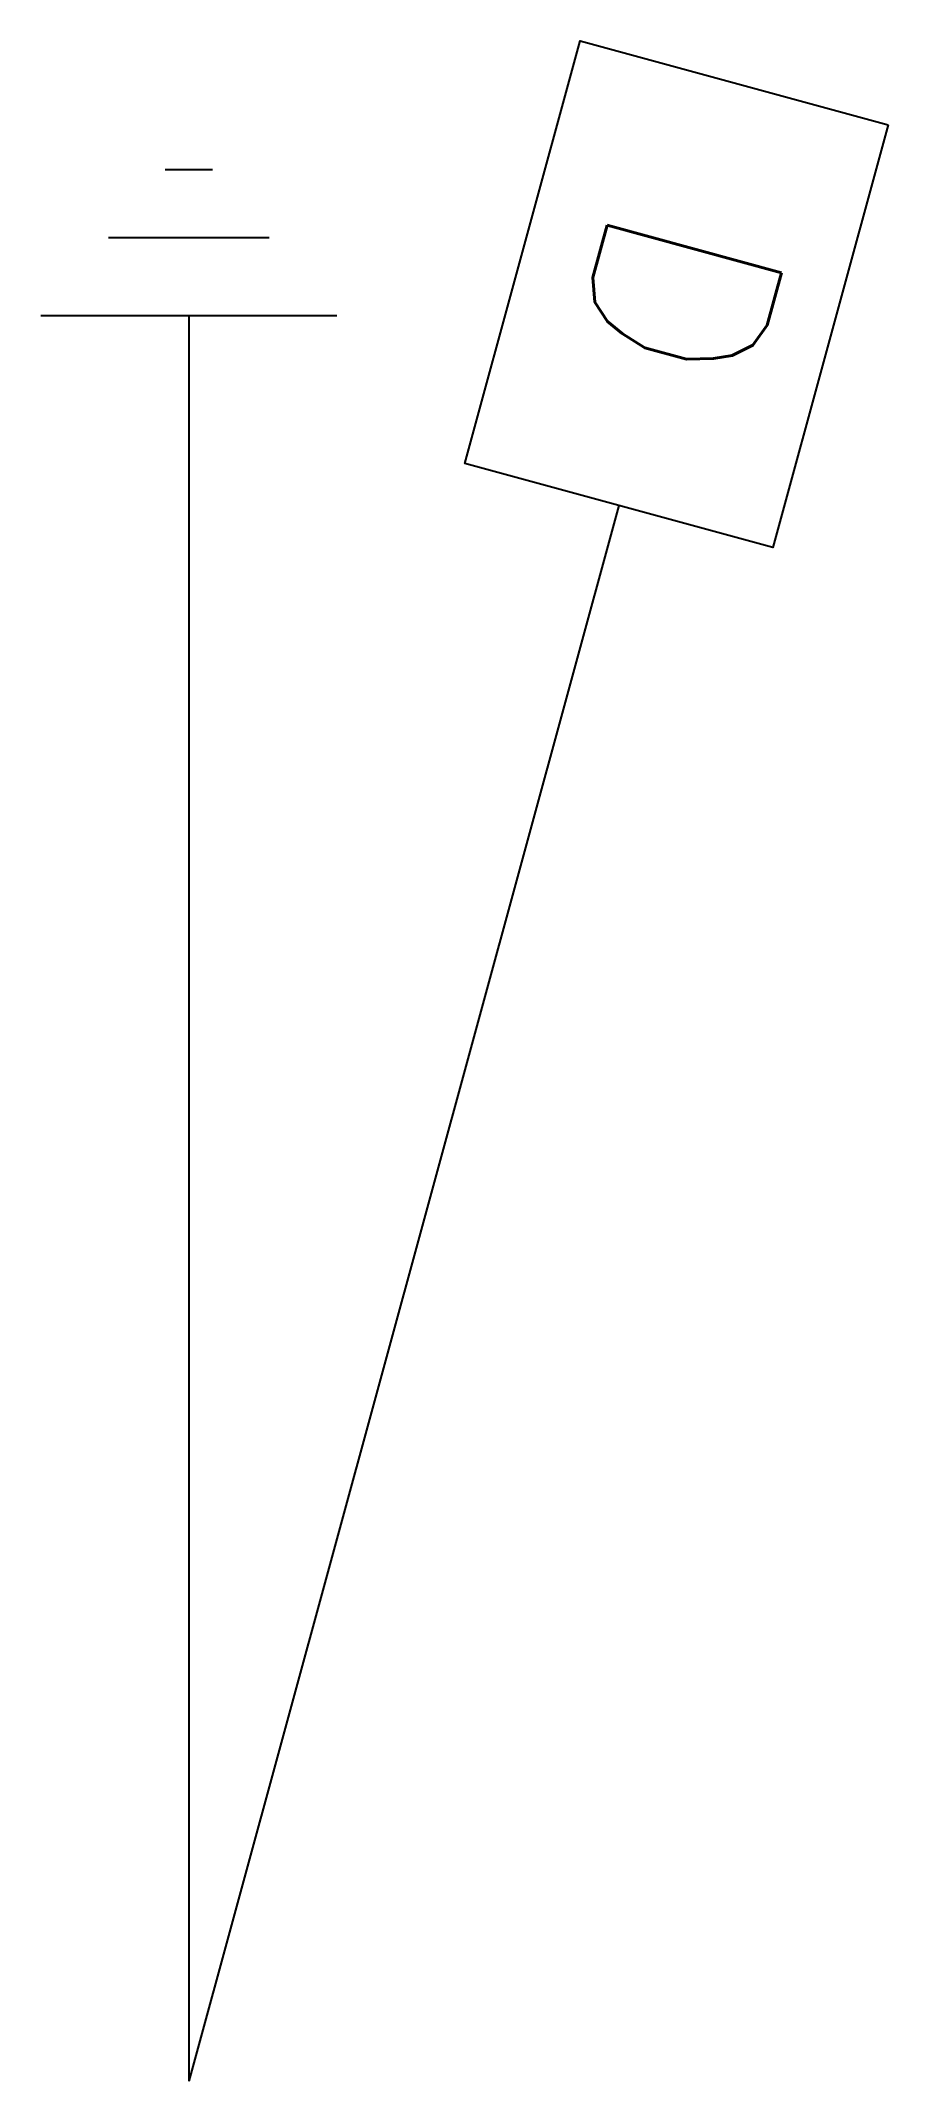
# Model space of a CAD drawing. Header units: millimetres. Extents: x -1.5 to 7, y 0 to 20.3.
import ezdxf

# ---------------------------------------------------------------- set-up
doc = ezdxf.new("R2010")
doc.units = ezdxf.units.MM
doc.layers.add('A_EUIPAMENTOS', color=2, linetype='Continuous')
doc.styles.add('ROMANS', font='ROMANS.shx', dxfattribs={"height": 1.8})

# ---------------------------------------------------------------- blocks, each defined once
blk = doc.blocks.new('ATERR')
at = {"lineweight": -3}
for p, q in [((-0.235, 19.024), (0.235, 19.024)), ((-0.8, 18.347), (0.8, 18.347)), ((-1.474, 17.571), (1.474, 17.571)), ((0, 17.571), (0, 0))]:
    blk.add_line(p, q, dxfattribs=at)
blk = doc.blocks.new('DAE')
blk.add_lwpolyline([(-2.18, 1.589), (2.18, 1.589), (2.18, -1.589), (-2.18, -1.589)], close=True)
at = {"linetype": 'Continuous', "ltscale": 0.3, "insert": (0.02, 0.053), "char_height": 1.8, "width": 2.02786, "attachment_point": 5, "style": 'ROMANS'}
blk.add_mtext('D', dxfattribs=at)

msp = doc.modelspace()

# ---------------------------------------------------------------- linework, layer by layer
at = {"layer": 'A_EUIPAMENTOS'}
msp.add_line((4.279, 15.681), (0, 0), dxfattribs=at)

# ---------------------------------------------------------------- block references
at = {"layer": 'A_EUIPAMENTOS', "rotation": 254.7378898353377}
msp.add_blockref('DAE', (4.852, 17.784), dxfattribs=at)
at = {"layer": 'A_EUIPAMENTOS'}
msp.add_blockref('ATERR', (0, 0), dxfattribs=at)

doc.saveas('drawing.dxf')
